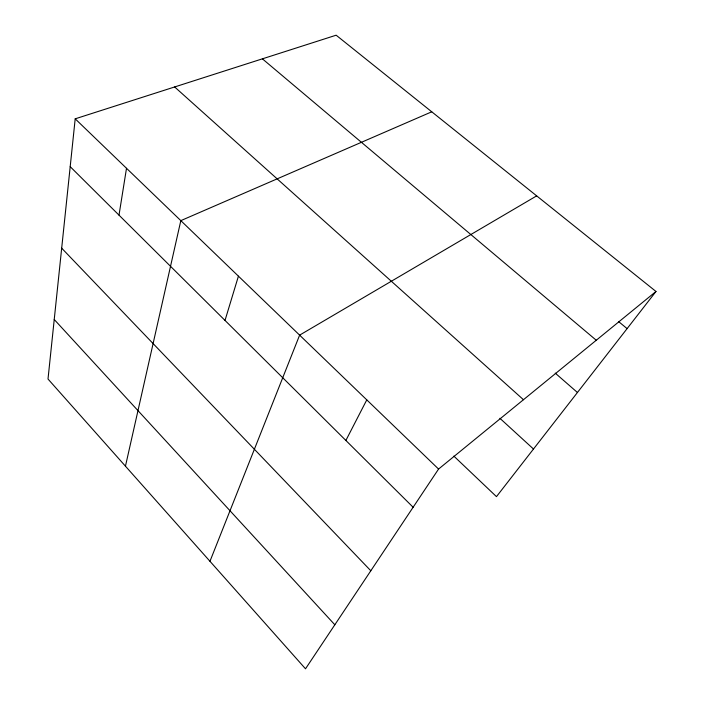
<?xml version="1.0" encoding="UTF-8"?>
<svg xmlns="http://www.w3.org/2000/svg" width="704" height="704" viewBox="0 0 704 704"><rect width="100%" height="100%" fill="white"/><g stroke="black" fill="none" stroke-linecap="round" stroke-linejoin="round"><path stroke-width="1.06" d="M75.196 118.826L48.013 379.034L305.51 668.8L438.566 469.058L655.987 291.474L336.151 35.2L75.196 118.826L438.566 469.058M119.002 215.134L126.509 168.282M125.453 466.18L180.822 220.642L431.754 111.804M225.016 320.426L238.427 276.162M209.968 561.282L299.622 335.139L536.659 195.87M345.875 440.458L366.784 399.872M655.987 291.474L496.47 496.637L453.851 456.104M618.702 321.666L627.106 328.618M262.398 58.837L596.27 340.252M555.245 373.138L577.438 392.498M174.645 86.953L523.468 399.714M499.902 418.299L533.491 449.02M70.198 166.663L413.125 507.25M61.688 248.178L370.814 570.759M54.234 319.51L334.831 624.782"/></g></svg>
